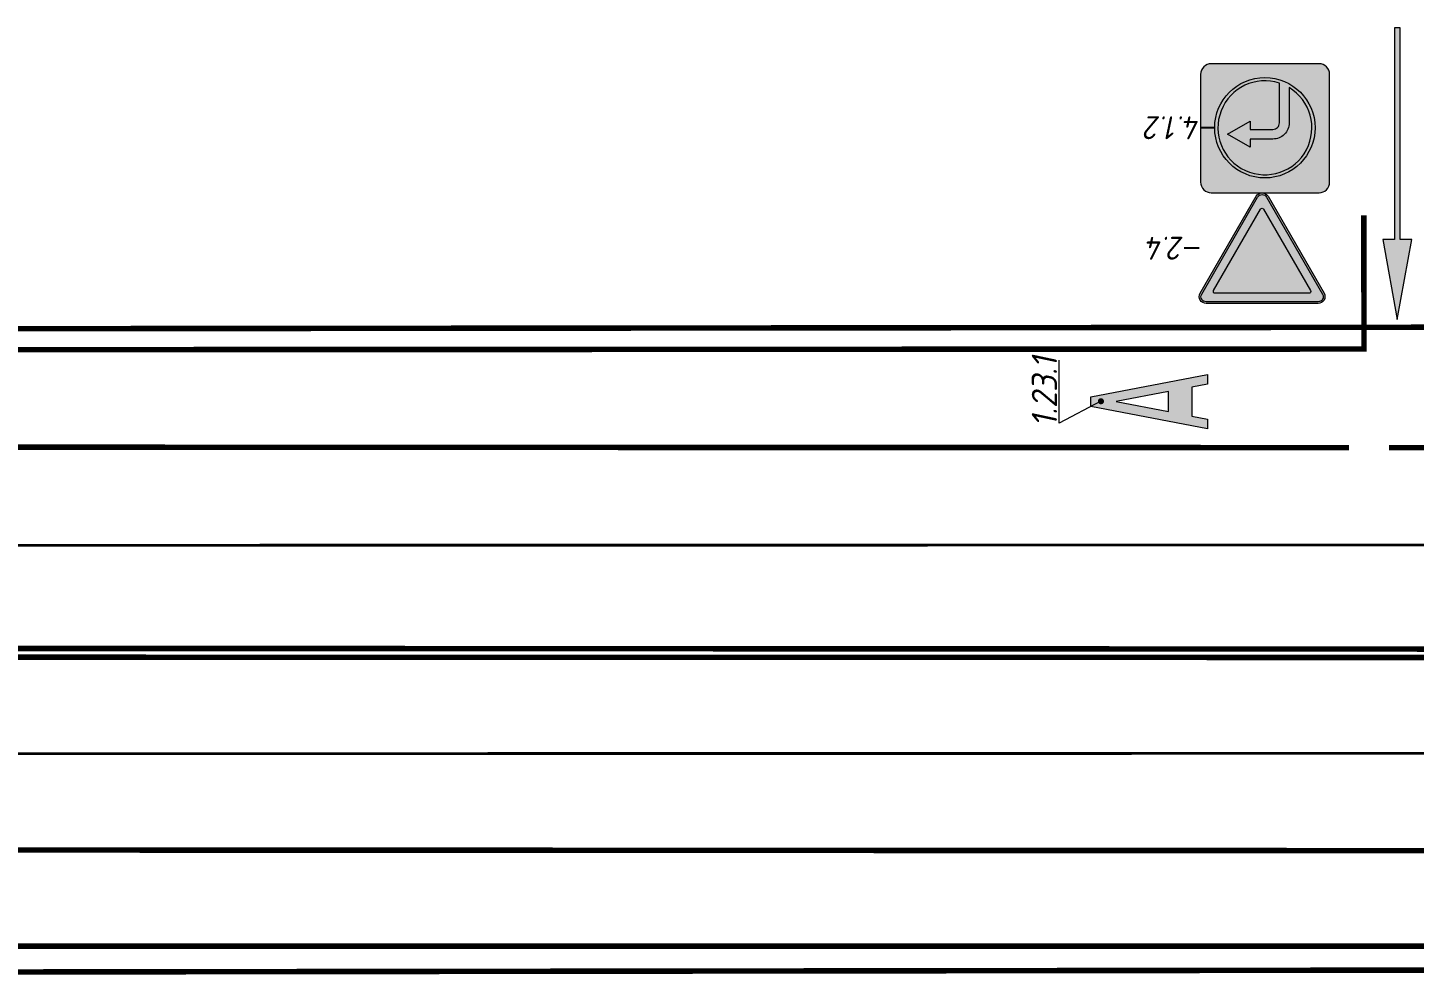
# Model space of a CAD drawing. Header units: millimetres. Extents: x 1734 to 2050, y 1482 to 1843.
# Drawn here: x 1861.79 to 1897.47, y 1495.18 to 1519.58 of the extents above; entities that cross this region are included whole.
import ezdxf
from ezdxf.enums import TextEntityAlignment as Align

# ---------------------------------------------------------------- set-up
doc = ezdxf.new("R2010")
doc.units = ezdxf.units.MM
for name, pattern in [('1.3', [17.848385, 5.910826, -0.0001, 11.937459]), ('1.5_1_3', [4, 0, -3, 1]), ('1.6_3_1', [4, 0, -1, 3])]:
    doc.linetypes.add(name, pattern=pattern)
for name, color, linetype, lineweight in [('- 01 знаки', 7, 'Continuous', 0), ('знаки', 7, 'Continuous', 0), ('разметка', 251, 'Continuous', 15)]:
    doc.layers.add(name, color=color, linetype=linetype, lineweight=lineweight)
doc.layers.add('КПЧ', color=9, linetype='Continuous')
doc.layers.add('Разметки', color=7, linetype='Continuous')
doc.styles.add('SASH', font='simplex8.shx', dxfattribs={"width": 0.9, "oblique": 12})

# ---------------------------------------------------------------- blocks, each defined once
blk = doc.blocks.new('1-18-')
at = {"layer": 'разметка'}
blk.add_hatch(color=0, dxfattribs=at).paths.add_polyline_path([(-0.075, 5.45), (-0.075, 0), (0.075, 0), (0.075, 5.45), (0.375, 5.45), (0, 7.5), (-0.375, 5.45)])
at = {"layer": 'разметка', "color": 0, "lineweight": 0, "flags": 128}
blk.add_lwpolyline([(-0.075, 5.45), (-0.075, 0), (0.075, 0), (0.075, 5.45), (0.375, 5.45), (0, 7.5), (-0.375, 5.45)], close=True, dxfattribs=at)
blk = doc.blocks.new('z5t-2')
at = {"layer": 'знаки'}
h = blk.add_hatch(color=0, dxfattribs=at)
edge = h.paths.add_edge_path()
edge.add_line((-1.567, 0), (1.567, 0))
edge.add_arc((1.567, 0.308), 0.308, 270, 360)
edge.add_line((1.875, 0.308), (1.875, 3.442))
edge.add_arc((1.567, 3.442), 0.308, 0, 90)
edge.add_line((1.567, 3.75), (-1.567, 3.75))
edge.add_arc((-1.567, 3.442), 0.308, 90, 180)
edge.add_line((-1.875, 3.442), (-1.875, 0.308))
edge.add_arc((-1.567, 0.308), 0.308, 180, 270)
blk.add_lwpolyline([(-1.567, 0), (1.567, 0, 0.414214), (1.875, 0.308), (1.875, 3.442, 0.414214), (1.567, 3.75), (-1.567, 3.75, 0.414214), (-1.875, 3.442), (-1.875, 0.308, 0.414214)], format="xyb", close=True, dxfattribs=at)
blk = doc.blocks.new('*U16')
at = {"layer": 'знаки', "true_color": 0xffffff}
h = blk.add_hatch(color=7, dxfattribs=at)
edge = h.paths.add_edge_path(flags=16)
edge.add_line((-0.847, 0.349), (-0.847, 1.581))
edge.add_arc((-0.282, 1.581), 0.565, 90, 180, ccw=False)
edge.add_line((-0.282, 2.145), (0.508, 2.145))
edge.add_line((0.508, 2.145), (0.508, 2.427))
edge.add_line((0.508, 2.427), (1.298, 1.976))
edge.add_line((1.298, 1.976), (0.508, 1.524))
edge.add_line((0.508, 1.524), (0.508, 1.806))
edge.add_line((0.508, 1.806), (-0.282, 1.806))
edge.add_arc((-0.282, 1.581), 0.226, 90, 180)
edge.add_line((-0.508, 1.581), (-0.508, 0.194))
edge.add_arc((0, 1.75), 1.637, 251.92, 598.8526)
edge = h.paths.add_edge_path()
edge.add_arc((0, 1.75), 1.75, 0, 360)
at = {"layer": 'знаки'}
h = blk.add_hatch(color=5, dxfattribs=at)
edge = h.paths.add_edge_path()
edge.add_line((-0.847, 0.349), (-0.847, 1.581))
edge.add_arc((-0.282, 1.581), 0.565, 90, 180, ccw=False)
edge.add_line((-0.282, 2.145), (0.508, 2.145))
edge.add_line((0.508, 2.145), (0.508, 2.427))
edge.add_line((0.508, 2.427), (1.298, 1.976))
edge.add_line((1.298, 1.976), (0.508, 1.524))
edge.add_line((0.508, 1.524), (0.508, 1.806))
edge.add_line((0.508, 1.806), (-0.282, 1.806))
edge.add_arc((-0.282, 1.581), 0.226, 90, 180)
edge.add_line((-0.508, 1.581), (-0.508, 0.194))
edge.add_arc((0, 1.75), 1.637, 251.92, 598.8526)
at = {"layer": 'Defpoints'}
blk.add_lwpolyline([(1.75, 1.75), (2.25, 1.75)], dxfattribs=at)
at = {"layer": 'знаки', "color": 7, "true_color": 0xffffff}
blk.add_lwpolyline([(-0.847, 0.349), (-0.847, 1.581, -0.414214), (-0.282, 2.145), (0.508, 2.145), (0.508, 2.427), (1.298, 1.976), (0.508, 1.524), (0.508, 1.806), (-0.282, 1.806, 0.414214), (-0.508, 1.581), (-0.508, 0.194, 17.519561)], format="xyb", close=True, dxfattribs=at)
at = {"layer": 'знаки'}
blk.add_circle((0, 1.75), 1.75, dxfattribs=at)
at = {"layer": 'знаки', "color": 0, "lineweight": 30, "style": 'SASH', "oblique": 12, "width": 0.9}
blk.add_text('4.1.2', height=0.8, dxfattribs=at).set_placement((2.25, 1.75), align=Align.MIDDLE_LEFT)
blk = doc.blocks.new('tr')
at = {"layer": 'знаки', "true_color": 0xffffff}
h = blk.add_hatch(color=7, dxfattribs=at)
edge = h.paths.add_edge_path()
edge.add_arc((0, 3.621), 0.24, 30, 150)
edge.add_line((-0.208, 3.741), (-2.16, 0.36))
edge.add_arc((-1.952, 0.24), 0.24, 150, 270)
edge.add_line((-1.952, 0), (1.952, 0))
edge.add_arc((1.952, 0.24), 0.24, 270, 390)
edge.add_line((2.16, 0.36), (0.208, 3.741))
edge = h.paths.add_edge_path(flags=16)
edge.add_arc((0, 3.621), 0.18, 30, 150)
edge.add_line((-0.156, 3.711), (-2.108, 0.33))
edge.add_arc((-1.952, 0.24), 0.18, 150, 270)
edge.add_line((-1.952, 0.06), (1.952, 0.06))
edge.add_arc((1.952, 0.24), 0.18, 270, 390)
edge.add_line((2.108, 0.33), (0.156, 3.711))
at = {"layer": 'знаки'}
h = blk.add_hatch(color=1, dxfattribs=at)
edge = h.paths.add_edge_path()
edge.add_arc((0, 3.621), 0.18, 30, 150)
edge.add_line((-0.156, 3.711), (-2.108, 0.33))
edge.add_arc((-1.952, 0.24), 0.18, 150, 270)
edge.add_line((-1.952, 0.06), (1.952, 0.06))
edge.add_arc((1.952, 0.24), 0.18, 270, 390)
edge.add_line((2.108, 0.33), (0.156, 3.711))
edge = h.paths.add_edge_path(flags=16)
edge.add_line((-0.052, 3.291), (-1.692, 0.45))
edge.add_arc((-1.64, 0.42), 0.06, 150, 270)
edge.add_line((-1.64, 0.36), (1.64, 0.36))
edge.add_arc((1.64, 0.42), 0.06, 270, 390)
edge.add_line((1.692, 0.45), (0.052, 3.291))
edge.add_arc((0, 3.261), 0.06, 30, 150)
at = {"layer": 'знаки', "true_color": 0xffffff}
h = blk.add_hatch(color=7, dxfattribs=at)
edge = h.paths.add_edge_path()
edge.add_line((-0.052, 3.291), (-1.692, 0.45))
edge.add_arc((-1.64, 0.42), 0.06, 150, 270)
edge.add_line((-1.64, 0.36), (1.64, 0.36))
edge.add_arc((1.64, 0.42), 0.06, 270, 390)
edge.add_line((1.692, 0.45), (0.052, 3.291))
edge.add_arc((0, 3.261), 0.06, 30, 150)
at = {"layer": 'Defpoints'}
blk.add_lwpolyline([(2.192, 1.931), (2.719, 1.931)], dxfattribs=at)
at = {"layer": 'знаки'}
blk.add_lwpolyline([(0.208, 3.741, 0.57735), (-0.208, 3.741), (-2.16, 0.36), (-2.16, 0.36, 0.57735), (-1.952, 0), (1.952, 0, 0.57735), (2.16, 0.36), (0.208, 3.741)], format="xyb", dxfattribs=at)
at = {"layer": 'знаки', "color": 7, "true_color": 0xffffff}
blk.add_lwpolyline([(0.156, 3.711, 0.57735), (-0.156, 3.711), (-2.108, 0.33, 0.57735), (-1.952, 0.06), (1.952, 0.06, 0.57735), (2.108, 0.33)], format="xyb", close=True, dxfattribs=at)
at = {"layer": 'знаки', "color": 1}
blk.add_lwpolyline([(-0.052, 3.291), (-1.692, 0.45, 0.57735), (-1.64, 0.36), (1.64, 0.36, 0.57735), (1.692, 0.45), (0.052, 3.291, 0.57735)], format="xyb", close=True, dxfattribs=at)
blk = doc.blocks.new('*U15')
at = {"layer": 'знаки', "xscale": -1, "rotation": 180}
blk.add_blockref('tr', (0, 3.861), dxfattribs=at)
at = {"layer": 'знаки', "color": 0, "lineweight": 30, "style": 'SASH', "oblique": 12, "width": 0.9}
blk.add_text('2.4', height=0.8, dxfattribs=at).set_placement((2.719, 1.931), align=Align.MIDDLE_LEFT)
blk = doc.blocks.new('*U8')
at = {"color": 0, "linetype": 'ByBlock', "const_width": 0.12}
blk.add_lwpolyline([(0.037, 0.048, 1), (-0.037, -0.048, 1)], format="xyb", close=True, dxfattribs=at)
at = {"layer": 'разметка', "color": 0}
blk.add_lwpolyline([(0, 0), (-0.868, 1.656), (1.629, 1.656)], dxfattribs=at)
at = {"layer": 'разметка', "color": 0, "style": 'SASH', "oblique": 12, "width": 0.9}
blk.add_attdef('RAZMETKA', text='', height=1, dxfattribs=at).set_placement((0.38, 1.441), align=Align.BOTTOM_CENTER)
blk = doc.blocks.new('1-23-1')
at = {"layer": 'разметка'}
h = blk.add_hatch(color=0, dxfattribs=at)
h.paths.add_polyline_path([(-0.45, 0), (-0.7, 0), (-0.125, 3), (0.125, 3), (0.7, 0), (0.45, 0), (0.373, 0.4), (-0.373, 0.4)])
h.paths.add_polyline_path([(0.258, 1), (0, 2.348), (-0.258, 1)], flags=16)
at = {"layer": 'разметка', "color": 0, "lineweight": 0, "flags": 128}
for points in [[(-0.45, 0), (-0.7, 0), (-0.125, 3), (0.125, 3), (0.7, 0), (0.45, 0), (0.373, 0.4), (-0.373, 0.4)], [(0.258, 1), (0, 2.348), (-0.258, 1)]]:
    blk.add_lwpolyline(points, close=True, dxfattribs=at)

msp = doc.modelspace()

# ---------------------------------------------------------------- linework, layer by layer
at = {"layer": 'КПЧ', "color": 5, "lineweight": 30, "const_width": 0.142}
for points in [[(1964.375, 1511.946), (1832.797, 1511.809)], [(1963.193, 1495.428), (1831.638, 1495.255)]]:
    msp.add_lwpolyline(points, dxfattribs=at)
at = {"layer": 'Разметки', "color": 7, "linetype": '1.3', "lineweight": 0, "const_width": 0.142, "flags": 128}
for points in [[(1896.175, 1511.247), (1896.167, 1514.758)], [(1896.175, 1511.316), (1832.446, 1511.286)], [(1963.299, 1503.568), (1832.262, 1503.63)], [(1963.303, 1503.375), (1832.259, 1503.393)]]:
    msp.add_lwpolyline(points, dxfattribs=at)
at = {"layer": 'Разметки', "color": 2, "linetype": '1.3', "lineweight": 0, "const_width": 0.142, "flags": 128}
for points in [[(1895.787, 1508.78), (1849.172, 1508.795)], [(1898.419, 1498.414), (1834.545, 1498.443)]]:
    msp.add_lwpolyline(points, dxfattribs=at)
at = {"layer": 'Разметки', "color": 2, "linetype": '1.5_1_3', "lineweight": 0, "const_width": 0.142, "flags": 128}
msp.add_lwpolyline([(1905.937, 1508.779), (1896.817, 1508.78)], dxfattribs=at)
at = {"layer": 'Разметки', "linetype": '1.6_3_1', "lineweight": 0, "const_width": 0.0712, "flags": 128}
for points in [[(1964.369, 1506.285), (1832.821, 1506.265)], [(1950.366, 1500.924), (1829.828, 1500.905)]]:
    msp.add_lwpolyline(points, dxfattribs=at)
at = {"layer": 'Разметки', "color": 7, "linetype": '1.3', "lineweight": 0, "true_color": 0xffffff, "const_width": 0.142, "flags": 128}
msp.add_lwpolyline([(1963.736, 1495.955), (1831.488, 1495.957)], dxfattribs=at)

# ---------------------------------------------------------------- block references
at = {"layer": '- 01 знаки', "color": 2, "xscale": 0.8851946867651997, "yscale": 0.8851946867651997, "zscale": 0.8851946867651997, "rotation": 180}
msp.add_blockref('z5t-2', (1893.63, 1518.654), dxfattribs=at)
at = {"layer": 'знаки', "xscale": 0.7376622389709998, "yscale": 0.7376622389709998, "zscale": 0.7376622389709998, "rotation": 180}
for name, p in [('*U16', (1893.623, 1518.299)), ('*U15', (1893.552, 1515.334))]:
    msp.add_blockref(name, p, dxfattribs=at)
at = {"layer": 'разметка', "color": 7, "rotation": 180}
msp.add_blockref('1-18-', (1897.029, 1519.58), dxfattribs=at)
at = {"layer": 'разметка', "color": 41, "true_color": 0xf4ee51, "xscale": 0.6489819056458934, "yscale": 0.6489819056458934, "zscale": 0.6489819056458934, "rotation": 89.99999999999999}
msp.add_blockref('*U8', (1889.405, 1509.973), dxfattribs=at).add_auto_attribs({'RAZMETKA': '1.23.1'})
at = {"layer": 'разметка', "color": 41, "true_color": 0xf4ee51, "rotation": 89.99999999999999}
msp.add_blockref('1-23-1', (1892.143, 1509.964), dxfattribs=at)

doc.saveas('drawing.dxf')
